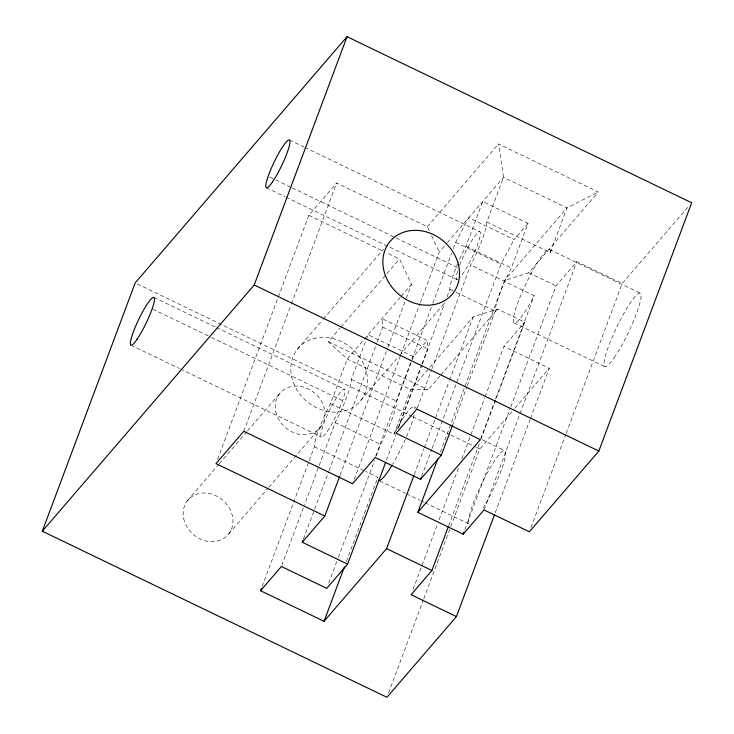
<?xml version="1.0" encoding="UTF-8"?>
<svg xmlns="http://www.w3.org/2000/svg" width="734" height="734" viewBox="0 0 734 734"><rect width="100%" height="100%" fill="white"/><g stroke="black" fill="none" stroke-linecap="round" stroke-linejoin="round"><path stroke-width="0.55" stroke-dasharray="3.67 2.75" d="M309.207 460.603L314.391 446.74L314.657 443.611A40.774 6.377 -64.3 0 1 327.034 410.499L330.511 403.627L347.21 358.972L400.434 297.169M377.175 342.108L382.79 327.125L382.029 318.648L427.289 340.457L413.398 356.605L368.055 334.75L351.357 379.405L351.1 382.533A40.774 6.377 -64.3 0 1 338.723 415.646L335.236 422.518L304.537 504.643M377.781 478.495L377.882 477.329L365.587 471.411M413.398 356.605L396.699 401.25L396.443 404.388A40.774 6.377 -64.3 0 1 384.065 437.492L380.579 444.373L376.193 456.108M447.079 296.775L449.869 289.315L450.125 286.177A40.774 6.377 -64.3 0 1 457.686 263.708M440.299 452.236L504.487 280.572L528.81 272.754L598.283 192.024L498.524 143.956L503.524 177.316L486.826 221.971L486.569 225.109A40.774 6.377 -64.3 0 1 474.192 258.212L470.705 265.093L432.032 368.541M467.301 385.818L495.211 311.161L495.468 308.032A40.774 6.377 -64.3 0 1 507.855 274.92L511.332 268.048L528.03 223.393L482.678 201.538L465.989 246.193L462.503 253.074A40.774 6.377 -64.3 0 0 458.126 262.671M486.826 221.971L550.316 252.56L550.408 251.404A40.774 6.377 -64.3 0 0 530.765 274.241A40.774 6.377 -64.3 0 0 513.259 321.061A40.774 6.377 -64.3 0 0 532.902 298.224L534.196 295.683L470.705 265.093M217.594 459.31L308.831 215.301L336.622 183.005L427.316 226.705L429.225 230.751M243.78 431.298L291.003 305.014M291.398 303.94L336.622 183.005M262.157 586.448L308.812 461.677M281.801 565.428L304.133 505.708M340.071 475.265L387.405 348.668M387.809 347.595L405.856 299.316M406.26 298.243L411.471 284.287L399.525 259.001L386.121 252.542M354.219 479.449L400.755 354.999M401.149 353.926L420.004 303.5M420.408 302.426L439.262 252.001L446.639 243.422M375.597 456.438L411.618 360.082M412.022 359.009L432.436 304.408M432.84 303.335L451.649 253.019M453.254 248.734L455.649 242.312L468.787 217.686L514.13 239.541L528.03 223.393M328.749 583.016L337.915 558.482M338.319 557.418L374.597 460.365M346.375 561.583L377.882 477.329M330.511 403.627L394.002 434.216L410.691 389.561L473.219 316.904L497.551 309.087L524.755 322.198L481.137 438.859M398.03 427.95L421.555 365.027M421.958 363.963L444.685 303.179M386.423 460.273L396.03 434.583M398.434 428.161L422.05 364.991M422.445 363.926L428.05 348.934L427.289 340.457M417.279 407.994L431.629 369.606M414.251 474.614L423.885 448.869M424.28 447.795L449.153 381.276M449.557 380.203L473.219 316.904M421.738 476.146L431.748 449.373M432.152 448.309L501.001 264.167L514.13 239.541M452.548 425.27L466.907 386.882M413.077 589.365L437.492 524.076M439.088 519.8L459.099 466.283M461.897 458.796L484.706 397.791M485.11 396.718L503.919 346.42L524.755 322.198M480.761 438.593L495.12 400.195M495.514 399.131L534.196 295.683M550.316 252.56L567.006 207.905L598.283 192.024M448.731 525.544L479.541 443.134M388.552 693.015L423.362 599.907M423.766 598.834L479.788 449.006L514.149 409.067M464.787 529.884L510.405 407.875M510.8 406.81L556.023 285.865L576.86 261.643L622.212 283.498L687.951 207.107M484.027 509.946L519.644 414.692M520.039 413.627L576.86 261.643M495.239 512.754L530.058 419.637M530.453 418.573L549.261 368.266L503.919 346.42M530.976 527.517L565.786 434.4M566.189 433.335L622.212 283.498M303.454 539.059L314.271 510.167M314.666 509.093L328.694 471.632M329.098 470.558L376.781 343.182M394.002 434.216L395.287 431.675M401.168 296.316L411.471 284.287M297.307 349.301L322.547 319.969M323.29 319.106L383.423 249.23M187.363 500.799L218.548 464.567M219.292 463.704L246.752 431.785M247.496 430.922L279.415 393.828M440.024 375.927L428.078 389.818L410.691 389.561L347.21 358.972L328.309 341.75L340.181 327.96M340.925 327.098L399.525 259.001M427.316 226.705L498.524 143.956M447.382 242.559L503.524 177.316L567.006 207.905L504.487 280.572M228.751 533.893L268.103 488.165M268.846 487.303L320.804 426.913M360.981 400.213L398.846 356.21M399.58 355.348L445.611 301.867M440.776 375.065L497.551 309.087M514.901 408.205L549.261 368.266M549.5 249.487L640.195 293.187M289.379 139.983L303.784 146.928M304.821 147.424L479.834 231.76M528.81 272.754L556.023 285.865M465.989 246.193L511.332 268.048M455.649 242.312L501.001 264.167M269.534 176.967L274.681 179.454M275.709 179.949L291.15 187.39M292.178 187.886L395.131 237.495M396.158 237.99L457.924 267.754M266.405 187.757L284.939 196.684M285.966 197.18L456.86 279.526M308.831 215.301L385.093 252.046M449.869 289.315L455.016 291.793M456.053 292.288L495.211 311.161M514.167 322.978L604.862 366.679M382.79 327.125L428.05 348.934M328.309 341.75L428.078 389.818M414.031 406.92L417.123 408.407M482.045 439.694L504.717 450.621M351.357 379.405L396.699 401.25M137.221 283.93L411.682 416.187M412.719 416.683L449.869 434.583M450.896 435.078L475.66 447.015M476.696 447.511L479.788 449.006M153.901 297.417L215.668 327.18M216.704 327.676L344.356 389.185M152.837 309.188L210.493 336.97M211.52 337.466L343.292 400.966M335.236 422.518L380.579 444.373M130.936 345.182L179.325 368.496M180.353 368.991L321.391 436.959M314.391 446.74L364.569 470.916M379.726 480.908L405.489 493.321M406.517 493.817L419.921 500.276M420.949 500.771L424.041 502.258M425.069 502.753L469.384 524.113A40.774 6.377 -64.3 0 1 484.77 477.678A40.774 6.377 -64.3 0 1 505.616 454.401A40.774 6.377 -64.3 0 1 482.1 509.91M431.61 235.807L439.262 252.001M459.677 265.194A26.497 4.147 -64.3 0 1 476.65 233.825A26.497 4.147 -64.3 0 1 477.265 245.459A26.497 4.147 -64.3 0 1 460.301 277.158M458.236 279.14A26.497 4.147 -64.3 0 1 457.539 271.351M414.187 415.031A40.774 6.377 -64.3 0 1 406.581 436.638M405.333 439.483A40.774 6.377 -64.3 0 1 392.589 464.264M395.828 430.674A40.774 6.377 -64.3 0 1 414.939 408.838M183.619 518.268A26.497 22.598 40.7 0 0 224.457 537.949A26.497 22.598 40.7 0 0 216.108 495.826A26.497 22.598 40.7 0 0 183.619 518.268M291.536 376.175A40.774 34.764 40.7 0 0 354.375 406.443A40.774 34.764 40.7 0 0 341.521 341.649A40.774 34.764 40.7 0 0 291.536 376.175M275.672 411.288A26.497 22.598 40.7 0 0 316.51 430.968A26.497 22.598 40.7 0 0 308.161 388.855A26.497 22.598 40.7 0 0 275.672 411.288M614.165 357.733A40.774 6.377 -64.3 0 0 641.103 295.105A40.774 6.377 -64.3 0 0 612.312 336.961A40.774 6.377 -64.3 0 0 614.165 357.733M327.437 431.142A26.497 4.147 -64.3 0 0 344.952 390.433A26.497 4.147 -64.3 0 0 326.235 417.637A26.497 4.147 -64.3 0 0 327.437 431.142"/><path stroke-width="1.1" d="M494.441 514.892L456.429 616.569L386.956 697.3L42.315 531.232L135.157 282.939L347.044 36.7L691.685 202.767L598.843 451.061L529.37 531.792L484.027 509.946L463.182 534.168L417.839 512.314L437.895 458.667M42.315 531.232L254.212 284.994L347.044 36.7M413.857 475.687L386.579 548.647L324.052 621.303L260.561 590.714L261.359 588.585M385.625 462.42L347.595 564.125L302.252 542.27L324.823 516.039L339.668 476.338M324.052 621.303L344.384 566.914M324.823 516.039L215.998 463.594L243.78 431.298L352.614 483.743L375.193 457.502L420.545 479.357L421.344 477.21M420.545 479.357L441.382 455.135L452.548 425.27M456.429 616.569L411.077 594.714L431.922 570.492L448.327 526.617M463.182 534.168L463.989 532.022M302.252 542.27L303.05 540.132M260.561 590.714L281.406 566.492L326.749 588.347L347.595 564.125M417.839 512.314L480.366 439.657L416.875 409.067L396.039 433.28L441.382 455.135M254.212 284.994L598.843 451.061M386.579 548.647L431.922 570.492M392.002 465.246A40.774 6.377 -64.3 0 1 378.689 480.412M383.588 269.194A40.774 34.764 40.7 0 0 446.428 299.472A40.774 34.764 40.7 0 0 433.574 234.678A40.774 34.764 40.7 0 0 383.588 269.194M136.983 339.374A26.497 4.147 -64.3 0 0 154.498 298.665A26.497 4.147 -64.3 0 0 135.781 325.868A26.497 4.147 -64.3 0 0 136.983 339.374M272.461 181.94A26.497 4.147 -64.3 0 0 289.967 141.231A26.497 4.147 -64.3 0 0 271.25 168.435A26.497 4.147 -64.3 0 0 272.461 181.94"/></g></svg>
